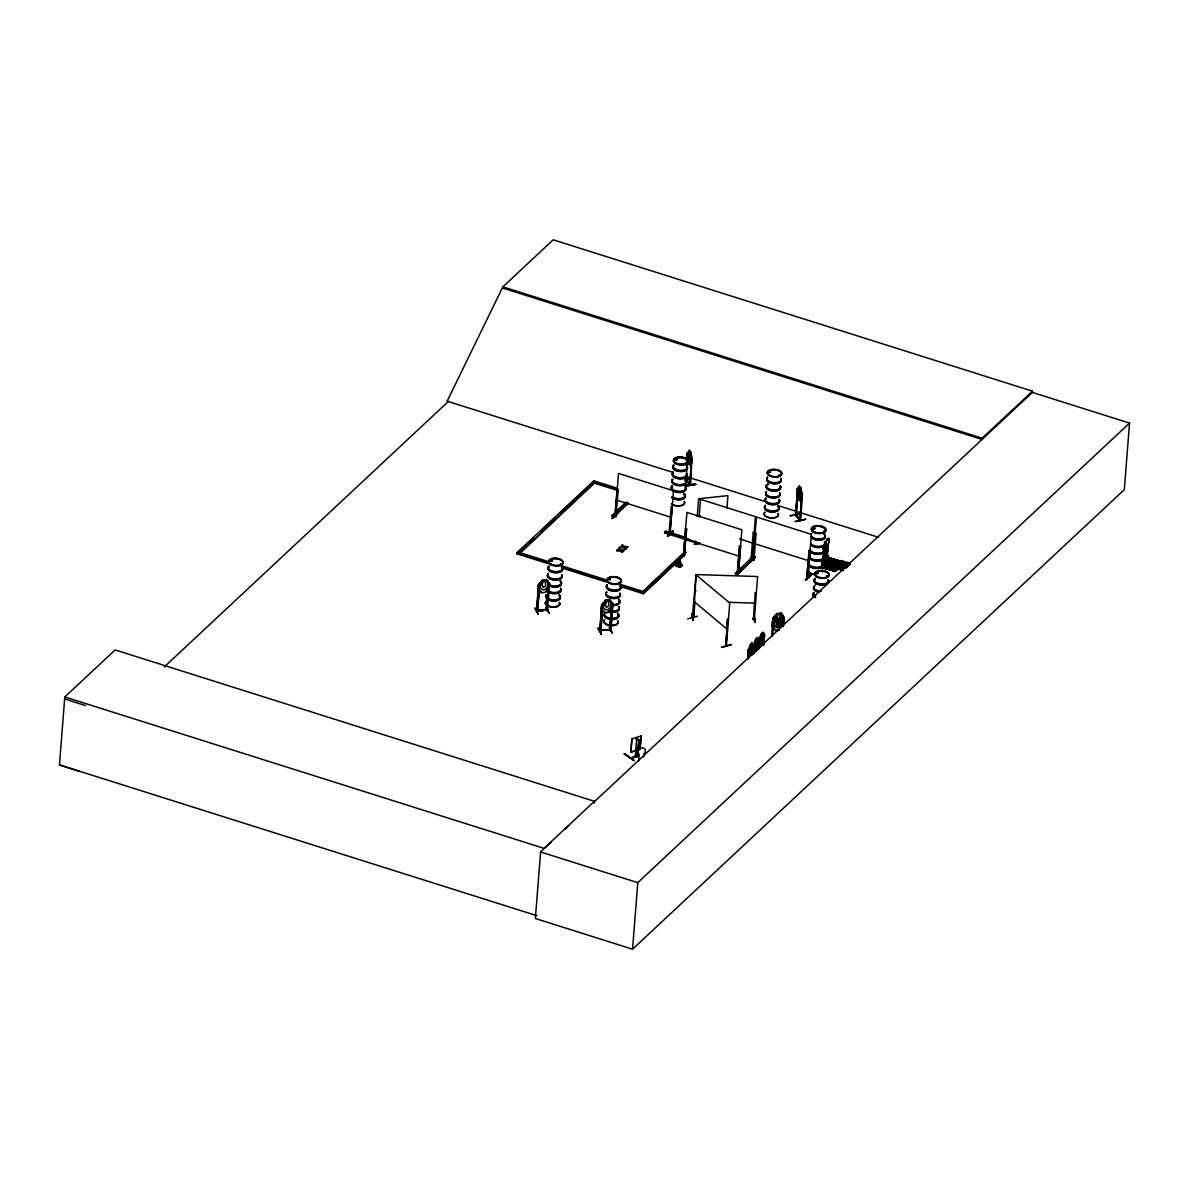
<?xml version="1.0" encoding="UTF-8"?>
<svg xmlns="http://www.w3.org/2000/svg" width="1189" height="1189" viewBox="0 0 1189 1189"><rect width="100%" height="100%" fill="white"/><g stroke="black" fill="none" stroke-linecap="round" stroke-linejoin="round"><path stroke-width="1.5" d="M824.988 554.579L825.671 555.575L825.404 554.787M539.598 584.171L537.547 611.176M638.686 760.886L638.805 753.558A3.864 3.255 -19.1 0 1 639.177 748.862A3.864 3.255 -19.1 0 1 644.542 748.684A3.864 3.255 -19.1 0 1 644.17 753.395L643.665 757.066M687.896 453.291L689.352 450.557M797.21 497.344L795.857 515.714L797.358 488.53L799.35 486.063L798.25 498.756L799.87 500.643L801.906 498.28L799.855 500.51M752.934 645.746L753.767 645.404L752.875 645.315M755.015 643.353L757.155 641.629M763.828 635.312L763.293 644.275M801.728 493.435L800.138 520.708L795.441 515.223M752.786 645.597L752.236 654.604M679.528 562.412C681.639 551.8 673.033 569.65 680.821 565.964L679.722 558.785M825.255 558.087L825.924 545.602A3.864 1.367 -72.8 0 1 826.281 540.891A3.864 1.367 -72.8 0 1 828.703 538.572A3.864 1.367 -72.8 0 1 828.332 543.269L826.964 556.437L825.478 558.146L827.187 556.511L828.555 543.343A3.864 1.367 -72.8 0 0 828.926 538.632A3.864 1.367 -72.8 0 0 826.504 540.95A3.864 1.367 -72.8 0 0 826.132 545.662L825.478 558.146M80.228 771.557L59.45 764.913L64.8 696.977L115.14 649.937L594.411 801.297L594.247 803.244M673.256 472.494L447.153 401.183L502.858 286.846L553.197 239.806L1032.468 391.166L1032.379 392.415L594.485 801.624M548.292 563.705L516.68 553.717L516.739 552.885L593.831 480.846L617.894 488.456M519.801 552.543L517.795 551.904L517.705 552.766L519.727 553.375L594.812 482.437L519.727 553.375M538.112 613.777L534.827 607.951L538.141 614.282M545.29 592.39L549.273 587.767L545.29 592.39L541.5 592.672L538.141 588.793L538.468 584.572L536.596 611.503L538.587 584.587L542.496 580.009L546.286 579.727L549.645 583.606M537.666 611.384L539.643 584.557M545.914 607.46L549.214 613.256M546.286 610.373C546.881 606.866 548.099 612.528 547.475 609.303M546.39 610.566L548.53 583.353M546.658 610.611L547.698 609.496M551.384 841.901L540.609 851.978L535.362 918.503L632.548 949.194L1124.318 489.645L1129.55 423.106L1032.379 392.415M593.831 480.846L593.757 481.679L614.401 488.203M598.067 628.461L601.426 633.692L600.817 634.227M612.513 607.728L608.515 612.35L604.725 612.632L601.366 608.753L601.708 604.532L599.836 631.478L601.708 604.532L605.736 599.969L609.481 599.628L612.885 603.566L609.407 599.746L610.908 603.73L610.656 606.895L608.025 609.63L605.602 609.853L603.403 607.564L605.736 599.969M600.653 631.121L600.98 630.17M602.674 604.161L600.817 631.418L602.793 604.146M628.015 503.423L613.851 516.65L611.859 516.011L626.068 501.951M612.424 518.181L617.596 513.262L611.859 518.493M613.851 516.65L628.074 502.59M617.091 489.779L615.04 516.472L615.976 516.725L618.191 489.898L617.269 489.6M616.214 516.546C613.687 514.198 617.21 518.389 615.412 515.238M609.14 627.435L612.454 633.217L609.303 627.346M612.84 603.507L610.864 630.423L612.721 603.551L611.726 603.715L609.63 630.542L610.715 629.516M616.749 550.656C628.387 548.174 609.006 551.235 620.376 550.715C625.563 555.085 618.785 547.46 622.59 551.993M620.019 550.314C617.254 548.798 619.216 547.014 620.807 549.734C624.909 548.872 625.459 551.473 621.119 550.685M618.533 548.976L618.964 548.055M620.153 547.475C631.79 545.008 612.409 548.055 623.779 547.534C628.966 551.904 622.189 544.28 625.994 548.813M620.376 550.715L616.794 550.091M620.807 549.734L624.344 550.358M623.422 547.133C620.658 545.617 622.62 543.834 624.21 546.554C628.312 545.692 628.847 548.292 624.522 547.52M621.921 545.81L622.367 544.874M622.189 552.365L622.635 551.443M623.779 547.534L620.182 546.91M623.928 550.745L624.388 549.794M627.747 547.178L624.21 546.554M625.592 549.184L626.038 548.263M627.316 547.564L627.792 546.628M624.21 754.034L634.138 760.574L624.73 753.588M641.361 593.088L682.709 553.673L684.715 554.312L643.353 593.727L620.286 586.43M630.824 752.176L631.864 738.874L641.153 735.946L640.113 749.248L630.824 752.176L640.113 749.248M630.973 752.28L631.864 738.874M636.918 739.216L636.591 738.874M637.735 755.669L636.264 754.629L635.312 755.743L637.676 756.501L638.983 739.84L637.512 738.785L636.62 739.082L635.416 755.758L636.204 755.461M636.353 738.815L638.909 740.702L636.546 739.944L636.605 738.726M636.189 755.505L636.769 748.119M637.423 739.707L637.512 738.785M636.784 756.798L638.865 739.855L638.092 740.123M639.964 749.144L641.153 735.946M699.949 542.764L698.924 543.715L664.592 532.865L664.666 532.033L665.677 531.082L686.276 537.591M632.548 949.194L637.78 882.654L1129.55 423.106M665.677 531.082L664.592 532.865M668.114 536.298L673.271 531.349L668.114 536.328L667.579 535.585L672.825 530.74M668.887 533.415L669.154 532.538M669.05 533.534L671.265 506.663L672.201 506.96L669.764 533.757M669.303 533.281L668.946 532.717M670.106 533.564L673.479 490.775L618.533 473.43L614.995 516.398M670.21 533.608L670.284 532.598L669.08 532.509M672.751 530.68L667.534 536.15M680.435 567.123C669.065 562.293 681.594 570.646 682.575 564.894M678.191 563.512L675.694 565.622M689.798 464.854L691.835 462.625L689.813 464.988L688.223 463.101L686.989 457.007L687.45 452.756L686.677 469.358M690.11 484.458L691.552 457.497L690.051 485.053L685.414 479.494L685.696 475.942M686.662 463.517L687.495 452.86M687.881 458.642L685.89 480.059L686.053 475.882M686.202 479.94L685.8 478.394M680.702 557.552L685.949 552.231M680.807 557.151L685.979 552.231M682.709 553.673L684.641 555.144L643.353 593.727M738.473 572.518L737.373 572.429L739.647 545.647L740.569 545.929L738.414 572.756L737.254 572.399L738.592 572.548L741.847 529.759L686.915 512.414L683.422 555.456L685.637 528.585M691.597 457.928L689.947 484.978M686.573 528.867L684.255 555.709L686.573 528.867L685.459 528.748M692.043 457.81L690.467 484.963L685.8 479.375M695.773 484.428L685.191 486.108C699.355 483.982 698.924 482.972 684.998 485.335M696.427 541.931L694.406 544.072M697.23 516.487L698.627 498.741L727.921 495.635L726.955 508.06M699.117 517.066L700.514 499.321L755.446 516.665L752.013 559.662C751.656 558.027 751.537 557.492 751.745 559.647M693.782 616.63L692.429 616.779L692.34 617.819L696.041 574.555L757.586 576.531L754.361 619.514L753.321 619.543L755.268 592.672L756.338 592.895L755.268 592.672M692.905 620.376L692.236 613.955L692.905 620.376L692.191 613.97L691.582 614.49M692.414 617.819L693.425 618.206L696.13 574.926L729.719 603.001L726.42 645.85L725.795 644.289L726.167 644.973M698.924 543.715L698.998 542.883M693.395 618.235L693.9 616.407M694.941 601.753L693.737 617.581L692.607 617.581M687.673 618.845L697.304 616.244M721.426 647.217L731.131 644.468M727.549 618.8L726.018 645.939L727.549 618.8L728.114 619.276M727.876 618.696L725.78 645.315M754.733 556.556L754.747 557.983L737.284 574.317L735.278 573.678L751.463 557.775M736.006 575.06L741.654 570.319L736.481 575.298C735.694 572.043 748.134 564.79 736.006 574.599M737.284 574.317L754.956 557.136M739.647 545.647L737.373 572.429M737.314 571.701L738.295 572.712M750.304 562.278L755.491 556.809L749.516 562.04M750.943 558.34L751.017 559.424L753.246 532.553L754.183 532.835L753.246 532.553M751.389 558.176L752.191 559.484M756.115 533.445L755 533.326L756.115 533.445L753.945 560.272C754.941 557.463 751.745 561.238 753.053 558.771M753.781 560.242L754.198 559.127M751.924 642.699L752.206 649.209L749.709 653.876L749.025 649.253L750.2 644.319L752.072 642.61L748.104 650.086L747.762 654.307L749.189 656.893L751.047 655.184L753.157 649.417L751.076 655.273M747.584 658.959L748.684 649.224L747.94 659.078M748.401 658.632L748.743 649.655M755.283 622.293L754.123 615.976M752.592 654.723L753.306 645.241L751.953 642.565M752.711 654.173L753.365 645.151M753.068 654.277L753.677 644.899L755.818 639.102C760.663 633.915 758.523 647.901 758.121 649.551M753.469 653.905L754.168 644.096M753.945 653.46L755.728 639.147C759.637 634.183 757.794 646.147 756.382 647.633L755.238 648.704L754.302 647.247M756.843 638.612L755.714 646.236L756.977 643.546L756.947 638.642M758.463 640.113L757.452 637.542M757.765 649.447L758.85 640.083M758.686 644.245L757.036 641.584L758.508 644.304L756.486 650.056L759.221 639.727M758.597 649.105L759.816 639.31L758.998 648.733M759.117 648.183L759.816 639.31M759.474 648.302L760.083 638.924L761.257 633.975L763.13 632.266L764.542 634.852L763.635 645.597M764.126 643.948L764.378 634.911M771.616 636.041L772.924 618.102L776.848 613.583L780.697 613.45L784.131 617.463L783.804 621.698L779.702 626.113L775.852 626.246L772.419 622.233L776.491 617.745L780.341 617.611L783.774 621.624L780.252 617.656L779.345 614.104L778.111 614.178L774.411 622.159L774.158 625.325L776.402 627.703L778.869 627.569L781.559 624.938C782.763 623.809 779.984 614.341 780.118 619.499L777.561 621.267L776.491 617.745M772.642 635.996L773.965 617.656M790.313 515.952L800.896 513.618M782.347 626.648L783.016 617.18M783.373 626.588L784.116 617.403M799.974 500.628L798.28 498.667L796.987 492.662L797.433 488.411M805.666 519.311C794.638 521.57 788.56 523.175 805.637 519.221M795.367 515.119L797.878 488.947M796.303 515.654L797.641 497.849M799.246 486.093L800.94 488.04L799.959 500.48M800.093 520.039L801.624 493.153L802.545 493.97L800.554 520.619L795.768 515.03M805.443 579.697C810.378 571.894 814.718 573.44 806.023 579.875L810.705 574.673L806.023 579.86M808.119 577.155L806.796 576.977L809.174 550.225L806.9 577.007L807.836 577.289M823.873 557.567L824.542 554.401L825.003 555.367M824.126 557.656L824.913 556.898C826.816 552.543 822.892 555.337 825.136 553.985M825.939 557.923L825.805 559.647L828.376 557.195L828.51 555.456L826.028 559.112L826.147 557.73M828.124 566.826L826.4 568.699L828.124 566.826C833.073 566.677 825.181 571.433 830.026 567.406M829.996 569.576L831.706 567.926L833.593 568.743M831.899 570.155L833.608 568.52M834.886 568.907L833.147 570.779L834.886 568.907L836.432 570.051M836.61 564.359L834.009 567.168L836.61 564.359C844.814 564.076 831.512 571.82 839.449 565.236M840.608 560.614L838.022 563.423L840.608 560.614C848.812 560.331 835.51 568.089 843.462 561.49M841.975 566.023L839.389 568.832L841.975 566.023L844.799 567.242M842.228 569.709L844.829 566.9M845.988 562.278L843.387 565.087L845.988 562.278C854.192 561.996 840.891 569.754 848.827 563.155M1032.468 391.166L982.129 438.206L982.04 439.454L502.769 288.095M796.422 514.614L795.441 514.153L796.006 514.748M800.108 519.103L800.063 519.043M689.65 483.507L690.081 483.462M678.934 566.261L679.409 558.83L677.15 564.998M823.308 556.883L824.334 547.014L823.353 558.607M827.589 567.421L828.51 568.179M838.052 565.786L836.833 566.677L835.555 565.89M841.738 562.486C837.16 563.274 842.243 559.454 841.723 562.769C837.799 563.764 840.98 559.826 841.901 562.635M824.973 554.862L824.75 554.906M551.681 561.015L551.339 560.272L552.097 561.074M561.698 563.958L560.851 563.675L561.327 564.24M561.461 564.151L560.881 564.374M561.505 563.735L560.703 563.854M560.078 584.869L559.439 584.483M610.373 579.638L608.991 579.028M620.004 582.773L618.934 582.595L619.662 582.224M675.382 459.073L674.876 459.667L676.125 459.727M676.199 459.043C678.86 460.411 673.42 460.678 675.189 459.117M685.429 462.937L686.083 462.729M768.986 471.394L769.149 472.419L770.68 472.003M768.822 471.513L769.892 471.959M779.939 475.214L779.226 475.214M779.285 475.095L780.415 475.08L779.315 474.887M778.557 495.724L778.201 496.408M814.599 528.629C811.166 529.209 814.197 526.207 814.183 528.659M814.926 528.377L813.321 528.273M816.412 573.306L818.181 573.261L816.843 573.767M823.918 531.602L824.245 531.052M816.888 572.563C814.257 573.053 818.731 574.465 817.616 572.637M817.839 573.247L816.739 573.232M818.166 573.41L817.006 572.667M827.172 575.922L826.816 576.65L827.648 576.234M751.314 643.784L750.185 651.409L751.433 648.718L751.418 643.814M756.516 642.833L755.372 650.457L756.635 647.767L756.397 642.803M761.807 633.975L761.242 641.064L762.506 638.374L762.491 633.469L761.911 634.005M678.964 561.52L679.543 558.785M677.953 565.994L679.484 559.068L677.299 565.533M754.212 648.317L755.401 643.368L757.111 641.763L757.408 648.273L756.055 651.854M689.709 451.716L688.773 456.576L689.665 459.43L689.813 451.701M798.934 490.388L799.84 487.356L800.509 492.216M696.769 544.532L694.985 541.604M689.338 450.408L687.896 456.962L689.754 461.941L690.972 460.633L690.928 452.31L689.338 450.408L687.376 452.875M548.486 583.353L549.6 583.858L547.43 610.537L546.494 610.314M798.146 489.452L799.38 486.212M782.971 617.18C785.884 621.713 778.111 602.689 781.886 620.717L779.211 623.348L776.729 623.482L774.5 621.104L776.907 613.687L780.608 613.494M755.268 643.249C752.771 644.096 752.771 654.842 756.472 649.982M762.134 644.928L764.215 639.073L762.134 644.928L760.247 646.548M800.821 514.034L790.076 515.595M821.45 564.998L836.878 569.858L822.669 566.232M606.97 600.519L605.454 604.235L606.405 607.609L608.931 605.751L608.173 600.4L606.999 600.579M777.784 618.399L776.239 622.07L777.22 625.488L779.791 623.72L779.939 621.862L779.018 618.325L777.755 618.325M542.541 580.113L540.163 587.589L542.362 589.878L544.785 589.655L547.43 586.92L547.668 583.754L546.241 579.667M598.037 627.955L601.366 633.707M612.32 518.567L617.418 513.693M836.506 570.23L822.818 565.845M836.774 569.501L835.035 571.523L836.863 569.888M693.024 617.299L692.414 616.853L693.826 617.373M800.36 494.074L799.692 495.085L798.785 492.231M828.287 568.193L827.47 567.51M835.495 565.83L837.814 565.726M838.022 565.949L835.704 566.038M551.191 560.182L549.942 561L551.949 561.074M550.611 560.212L551.696 560.926L550.537 561.223M685.399 462.774L686.157 462.58L685.607 463.086M608.278 579.147L609.184 578.657M824.349 531.23L823.947 531.215M826.608 576.338L827.366 576.056M539.434 584.2L538.647 584.661L542.496 580.009M546.331 609.675L536.507 610.314L546.494 609.363M599.865 630.274L609.675 629.843L599.955 630.229M609.704 629.367L610.819 629.263M611.726 603.715L609.719 630.289M610.715 630.467L609.749 630.527M776.907 613.687L772.909 618.102L773.876 617.983M783.655 621.594C781.604 627.138 774.47 628.164 772.582 622.248M754.435 618.548L753.395 618.548M800.554 519.593L796.348 514.971M822.03 562.858L824.497 559.202L824.363 560.926L821.807 563.393M671.265 506.663L672.023 507.123M669.957 532.776L669.139 532.271M682.768 555.07L685.354 552.617M694.361 544.621L696.858 542.243M683.437 555.426L684.403 555.694M683.393 554.446L684.656 554.55L683.512 554.193M737.462 571.478L738.488 571.775M754.792 556.63L749.62 561.55M735.917 575.119L741.654 570.378M750.081 562.189L755.52 556.809M806.855 576.279L808.208 576.189L806.87 575.996M805.979 579.801L811.195 574.896M813.841 596.536L815.713 594.857L814.004 596.61M164.186 667.029L448.357 401.481L447.227 401.109M516.68 553.717L533.802 537.71M540.505 531.453L555.233 517.691M560.599 512.682L587.381 487.639M590.071 485.142L592.746 482.63M611.859 516.011L624.715 503.987M642.684 591.84L658.676 576.903M663.997 571.939L681.312 555.753M735.278 573.678L741.995 567.391M747.376 562.382L751.403 558.607M764.824 635.075L764.468 634.956C763.16 627.97 758.404 638.597 759.697 639.86M753.811 644.928L754.643 644.587L753.633 644.914M749.1 649.759L748.104 650.086M594.411 801.297L544.072 848.351L64.8 696.977M564.849 829.313L568.892 825.538M827.455 567.703L828.941 567.733M835.599 565.667L837.591 565.592M686.499 463.116L685.919 462.64M814.331 528.615L814.42 527.857M692.548 617.344L693.737 617.641M754.421 618.339L753.127 618.31L753.321 619.514M601.233 634.198L598.008 628.327M675.025 459.236L676.972 459.712M675.724 459.727L676.645 459.95M550.18 560.465L550.997 560.212M609.244 579.37L609.987 579.296M826.979 576.576L827.559 576.041L826.667 576.308M679.632 559.112L680.821 565.964M677.537 564.522L678.384 564.24M636.546 739.944L637.438 739.647M638.686 755.193L630.69 758.121L638.671 755.461M639.087 755.476L631.077 758.404L639.058 755.743M721.782 647.44L731.428 644.795M600.802 631.389L600.029 631.463M828.495 568.357L828.614 567.391M675.679 458.999L676.006 459.355M551.458 560.926L550.953 560.331M814.391 528.704L813.603 528.733M797.893 492.618L799.796 497.582L801.029 496.289L801.282 493.123L800.97 487.966L799.261 486.227M686.989 457.007L688.372 462.997L689.932 464.973M692.043 458.434L690.898 452.4L689.219 450.438M685.444 478.468L686.008 478.498M685.28 479.093L690.868 477.978M685.488 479.256L690.809 478.35L685.369 479.435M689.947 483.67L685.934 479.36M684.953 485.885L695.758 484.354M615.218 516.204L616.095 516.516M752.979 559.737L754.123 560.093L753.217 559.781M737.522 571.255L738.562 571.582M544.948 580.425L543.73 580.544L542.214 584.26L543.18 587.634L545.692 585.776L544.978 580.5M548.56 583.636L549.481 583.65L546.182 579.771M538.766 584.854L539.761 584.765M605.766 600.044L609.452 599.806M601.872 604.621L602.986 604.725M536.551 611.265L542.838 610.685M546.39 610.358L547.505 610.254M536.804 611.488L542.942 610.893M609.63 630.333L610.492 630.215M753.291 619.261L754.212 619.306M754.212 619.543L754.302 618.339M782.957 617.463L784.131 617.463M775.496 630.408L779.345 630.274L775.525 630.467L772.062 626.38L772.761 617.998L773.95 618.042M609.645 579.385L609.258 579.325M609.407 579.682L610.492 579.355L609.719 578.701M817.036 572.726L815.981 573.053L816.932 573.574M624.567 546.955L627.361 547.014M621.163 550.135L623.957 550.195M754.168 616.422L755.327 622.367M692.86 616.318L693.9 616.898M728.337 602.273L755.491 603.135M675.932 460.084L674.995 459.801M769.729 472.36L768.793 472.063M551.146 560.569L550.685 561.193M807.153 575.818L808.015 577.126M683.616 554.178L684.478 555.486L683.259 555.367M690.125 484.072L686.306 479.301M813.989 527.678L814.747 528.079M608.917 579.652L608.515 579.459M825.344 556.155L828.198 557.032M827.41 557.091L850.209 564.091M827.351 557.136L850.15 564.181M826.756 557.329L849.867 564.433M826.712 557.537L849.704 564.567M823.1 557.047L849.318 564.953L823.293 556.853A7.223 3.641 4.5 0 1 818.686 561.149A7.223 3.641 4.5 0 1 809.59 558.28M823.189 558.236L848.173 566.083L825.166 559.053M822.951 558.771L847.831 566.425M822.922 558.993L847.668 566.558M822.788 559.32L847.326 566.9M822.729 559.35L847.281 566.945M823.249 560.584L846.211 567.837M823.204 560.807L846.137 567.911M822.743 561.059L842.362 567.094M822.714 561.282L842.198 567.227M822.58 561.609L841.857 567.569L822.52 561.654M822.461 563.601L843.506 570.096M822.416 563.824L843.67 570.304M822.223 564.181L843.283 570.69M821.525 565.191L836.759 569.843M821.792 566.856L835.51 571.196L821.346 567.539M821.465 567.168L835.287 571.419L821.436 567.316M808.996 550.388L810.11 550.507L807.896 577.349L811.388 534.337L756.457 516.992L752.949 560.034L753.841 560.242M739.454 545.81L740.39 546.108M673.286 531.409L667.624 536.031M752.815 556.526L755.327 557.255M753.291 558.815L754.094 559.098M752.072 559.424L751.047 559.395M502.858 286.846L982.129 438.206M685.667 476.417L765.344 501.58M777.755 505.503L878.686 537.369M592.806 481.798L616.883 489.407M594.47 483.18L618.533 490.775M616.437 500.049L671.384 517.393M739.617 538.944L753.35 543.284M754.361 543.596L809.293 560.955M672.484 534.084L689.65 539.509M611.919 515.179L613.925 515.818M664.666 532.033L693.841 541.248M684.819 539.018L739.751 556.378M735.337 572.845L737.343 573.484M517.765 551.934L549.377 561.921M561.669 565.801L607.326 580.217M619.618 584.096L642.446 591.305M526.474 555.531L542.288 560.524M575.654 571.062L607.252 581.049M619.543 584.929L640.618 591.587M516.739 552.885L548.352 562.873M562.397 567.302L606.301 581.168M620.346 585.597L643.427 592.895M562.338 568.134L606.241 582.001M758.939 644.007L760.366 646.593M754.718 651.721L753.35 649.045M540.609 851.978L637.78 882.654M59.45 764.913L536.952 915.708M64.637 698.924L85.415 705.567M754.807 622.263L754.049 615.932M770.413 471.572L770.026 471.498M680.42 564.493L681.223 565.488M635.372 754.911L637.676 756.501M624.225 753.767L634.138 760.574M694.034 601.53L727.638 629.62M621.966 545.246L623.467 546.583M618.577 548.426L620.063 549.764M622.323 545.439L624.166 547.118M623.809 546.985L625.637 548.634M618.919 548.605L622.233 551.815M538.29 588.808L541.53 592.731M759.83 642.09L760.767 643.531L763.264 638.879L762.981 632.37M695.283 541.084L697.066 544.517L695.238 541.5M608.515 612.35L604.829 612.588L601.53 608.768M546.004 607.311L549.303 613.108M747.822 654.218L749.293 656.923M775.525 630.467L772.211 626.41M756.011 648.094L756.308 650.888L755.669 648.956M800.866 487.98L802.248 494.044M681.074 564.953L679.974 558.904L680.286 563.066M679.811 559.112L679.989 566.246M561.431 566.306A7.223 3.641 4.5 0 1 555.768 571.612A7.223 3.641 4.5 0 1 548.961 565.919M561.728 574.986A7.327 3.686 4.5 0 1 554.208 579.37A7.327 3.686 4.5 0 1 548.263 573.663M562.144 568.446A7.223 3.641 4.5 0 1 554.728 572.771A7.223 3.641 4.5 0 1 548.857 567.153M561.669 574.569A7.223 3.641 4.5 0 1 554.252 578.894A7.223 3.641 4.5 0 1 548.382 573.261M561.907 576.754A7.223 3.641 4.5 0 1 554.148 580.113A7.223 3.641 4.5 0 1 547.653 575.357M561.698 575.357A7.327 3.686 4.5 0 1 554.178 579.742A7.327 3.686 4.5 0 1 548.233 574.034M560.301 580.797A7.238 3.641 4.5 0 1 558.176 585.716A7.238 3.641 4.5 0 1 548.188 584.067M547.178 581.258A7.238 3.641 4.5 0 1 547.802 580.395M561.446 567.094A7.327 3.686 4.5 0 1 555.709 572.459A7.327 3.686 4.5 0 1 548.813 566.692M561.476 566.722A7.327 3.686 4.5 0 1 555.739 572.087A7.327 3.686 4.5 0 1 548.842 566.321M559.261 594.99A7.327 3.686 4.5 0 1 553.509 600.356A7.327 3.686 4.5 0 1 546.613 594.589M560.495 589.387A7.223 3.641 4.5 0 1 554.966 593.772A7.223 3.641 4.5 0 1 546.435 589.878M559.202 594.589A7.223 3.641 4.5 0 1 554.475 599.88A7.223 3.641 4.5 0 1 546.108 595.05M559.112 595.823A7.223 3.641 4.5 0 1 557.745 600.49A7.223 3.641 4.5 0 1 548.248 599.88M547.014 599.078A7.223 3.641 4.5 0 1 546.643 595.421M559.424 602.466A7.179 3.612 4.5 0 1 552.053 606.762A7.179 3.612 4.5 0 1 546.227 601.173M559.231 595.377A7.327 3.686 4.5 0 1 553.48 600.742A7.327 3.686 4.5 0 1 546.583 594.961M559.439 602.882A7.238 3.641 4.5 0 1 552.023 607.207A7.238 3.641 4.5 0 1 546.137 601.575M560.658 588.57A7.327 3.686 4.5 0 1 555.962 592.954A7.327 3.686 4.5 0 1 546.747 590.041M560.599 588.154A7.223 3.641 4.5 0 1 555.976 592.464A7.223 3.641 4.5 0 1 546.881 589.595M560.628 588.941A7.327 3.686 4.5 0 1 555.932 593.326A7.327 3.686 4.5 0 1 546.717 590.413M560.257 581.332A7.238 3.641 4.5 0 1 558.146 586.251A7.238 3.641 4.5 0 1 548.144 584.602M559.469 602.615A7.238 3.641 4.5 0 1 552.038 606.955A7.238 3.641 4.5 0 1 546.167 601.307M620.093 593.415A7.327 3.686 4.5 0 1 612.573 597.799A7.327 3.686 4.5 0 1 606.628 592.092M619.707 585.984A7.223 3.641 4.5 0 1 614.044 591.275A7.223 3.641 4.5 0 1 607.237 585.582M620.034 592.999A7.223 3.641 4.5 0 1 612.617 597.324A7.223 3.641 4.5 0 1 606.747 591.691M619.93 594.232A7.223 3.641 4.5 0 1 612.513 598.557A7.223 3.641 4.5 0 1 606.658 592.925M618.666 599.226A7.238 3.641 4.5 0 1 613.004 604.532M605.751 601.589A7.238 3.641 4.5 0 1 605.543 599.687M620.063 593.787A7.327 3.686 4.5 0 1 612.543 598.171A7.327 3.686 4.5 0 1 606.598 592.464M619.826 585.523A7.327 3.686 4.5 0 1 614.074 590.888A7.327 3.686 4.5 0 1 607.178 585.122M619.855 585.151A7.327 3.686 4.5 0 1 614.104 590.517A7.327 3.686 4.5 0 1 607.207 584.75M619.796 584.75A7.223 3.641 4.5 0 1 615.07 590.041A7.223 3.641 4.5 0 1 606.702 585.211M618.652 599.538A7.238 3.641 4.5 0 1 612.974 604.844M605.721 601.902A7.238 3.641 4.5 0 1 605.528 599.999M617.626 613.42A7.327 3.686 4.5 0 1 612.825 618.785A7.327 3.686 4.5 0 1 604.339 613.896M617.567 613.019A7.223 3.641 4.5 0 1 612.84 618.31A7.223 3.641 4.5 0 1 604.473 613.479M617.477 614.252A7.223 3.641 4.5 0 1 612.751 619.543A7.223 3.641 4.5 0 1 604.384 614.713M617.79 620.896A7.179 3.612 4.5 0 1 610.418 625.191A7.179 3.612 4.5 0 1 604.592 619.603M617.596 613.806A7.327 3.686 4.5 0 1 612.796 619.172A7.327 3.686 4.5 0 1 604.309 614.267M617.819 621.312A7.238 3.641 4.5 0 1 610.388 625.637A7.238 3.641 4.5 0 1 604.517 620.004M618.548 600.163A7.179 3.612 4.5 0 1 612.915 605.409A7.193 3.626 4.5 0 0 618.562 600.163M618.622 599.776A7.238 3.641 4.5 0 1 612.959 605.082M605.706 602.139A7.238 3.641 4.5 0 1 605.513 600.237M618.964 606.583A7.223 3.641 4.5 0 1 616.794 610.358A7.223 3.641 4.5 0 1 608.842 610.358M618.86 607.817A7.223 3.641 4.5 0 1 616.69 611.592A7.223 3.641 4.5 0 1 608.738 611.592M618.993 607.386A7.327 3.686 4.5 0 1 616.794 611.205A7.327 3.686 4.5 0 1 608.723 611.205M619.023 606.999A7.327 3.686 4.5 0 1 616.823 610.819A7.327 3.686 4.5 0 1 608.753 610.834M617.834 621.059A7.238 3.641 4.5 0 1 610.403 625.384A7.238 3.641 4.5 0 1 604.532 619.751M828.287 579.563A7.208 3.626 4.5 0 1 820.886 583.873A7.208 3.626 4.5 0 1 815.045 578.255M819.325 591.572A7.327 3.686 4.5 0 1 813.692 586.861M821.257 591.275A7.208 3.626 4.5 0 1 813.841 586.459M814.465 585.597A7.208 3.626 4.5 0 1 815.52 584.884M828.213 580.782A7.223 3.641 4.5 0 1 820.796 585.107A7.223 3.641 4.5 0 1 814.926 579.489M819.28 592.33A7.223 3.641 4.5 0 1 813.722 587.693M815.535 596.997A7.179 3.612 4.5 0 1 813.945 592.583A7.238 3.641 4.5 0 0 815.476 597.19M819.295 591.959A7.327 3.686 4.5 0 1 813.662 587.247M828.332 580.351A7.327 3.686 4.5 0 1 820.811 584.735A7.327 3.686 4.5 0 1 814.866 579.028M828.361 579.979A7.327 3.686 4.5 0 1 820.841 584.364A7.327 3.686 4.5 0 1 814.896 578.657M815.461 597.443A7.238 3.641 4.5 0 1 813.856 592.984M814.227 597.309A7.179 3.612 4.5 0 1 813.856 593.668M815.431 597.74A7.238 3.641 4.5 0 1 813.826 593.266M686.291 465.092A7.223 3.641 4.5 0 1 680.628 470.383A7.223 3.641 4.5 0 1 673.821 464.691M686.573 473.757A7.327 3.686 4.5 0 1 679.068 478.141A7.327 3.686 4.5 0 1 673.123 472.434M687.004 467.232A7.223 3.641 4.5 0 1 679.588 471.557A7.223 3.641 4.5 0 1 673.717 465.925M686.514 473.341A7.223 3.641 4.5 0 1 679.097 477.666A7.223 3.641 4.5 0 1 673.242 472.033M686.766 475.526A7.223 3.641 4.5 0 1 678.072 478.766A7.223 3.641 4.5 0 1 673.137 473.267M672.112 479.866A7.179 3.612 4.5 0 0 680.42 484.666A7.179 3.612 4.5 0 0 685.117 479.405A7.238 3.641 4.5 0 1 679.484 484.874A7.238 3.641 4.5 0 1 672.662 479.167M686.543 474.129A7.327 3.686 4.5 0 1 679.038 478.513A7.327 3.686 4.5 0 1 673.093 472.806M686.306 465.865A7.327 3.686 4.5 0 1 680.569 471.23A7.327 3.686 4.5 0 1 673.658 465.464M686.335 465.493A7.327 3.686 4.5 0 1 680.598 470.859A7.327 3.686 4.5 0 1 673.687 465.092M685.132 479.88A7.238 3.641 4.5 0 1 679.454 485.186A7.238 3.641 4.5 0 1 672.647 479.479M685.444 486.925A7.223 3.641 4.5 0 1 678.027 491.25A7.223 3.641 4.5 0 1 672.171 485.617M685.354 488.159A7.223 3.641 4.5 0 1 677.938 492.484A7.223 3.641 4.5 0 1 672.067 486.851M684.061 493.361A7.223 3.641 4.5 0 1 681.951 498.28A7.223 3.641 4.5 0 1 671.978 496.63M685.473 487.728A7.327 3.686 4.5 0 1 677.968 492.112A7.327 3.686 4.5 0 1 672.023 486.405M685.503 487.341A7.327 3.686 4.5 0 1 677.998 491.726A7.327 3.686 4.5 0 1 672.053 486.019M685.042 480.505A7.179 3.612 4.5 0 1 679.409 485.766A7.179 3.612 4.5 0 1 672.647 480.103M685.117 480.103A7.238 3.641 4.5 0 1 679.439 485.394A7.238 3.641 4.5 0 1 672.617 479.702M683.957 494.594A7.223 3.641 4.5 0 1 681.847 499.514A7.223 3.641 4.5 0 1 671.874 497.864M684.329 501.401A7.238 3.641 4.5 0 1 680.569 505.593A7.238 3.641 4.5 0 1 671.399 503.764M684.076 494.148A7.327 3.686 4.5 0 1 681.936 499.127A7.327 3.686 4.5 0 1 671.83 497.463M684.106 493.777A7.327 3.686 4.5 0 1 682.739 498.503A7.327 3.686 4.5 0 1 673.093 497.879M684.299 501.654A7.238 3.641 4.5 0 1 680.554 505.86A7.238 3.641 4.5 0 1 671.384 504.017M824.23 533.757A7.208 3.626 4.5 0 1 821.302 538.855A7.208 3.626 4.5 0 1 811.359 536.105M811.151 534.218A7.208 3.626 4.5 0 1 811.775 533.356M824.958 535.897A7.223 3.641 4.5 0 1 819.414 540.282A7.223 3.641 4.5 0 1 810.898 536.388M824.467 542.006A7.223 3.641 4.5 0 1 819.845 546.331A7.223 3.641 4.5 0 1 810.764 543.462M823.085 548.084A7.193 3.626 4.5 0 1 819.295 553.286A7.193 3.626 4.5 0 1 809.902 549.481A7.238 3.641 4.5 0 0 819.295 553.465A7.238 3.641 4.5 0 0 823.115 548.218M824.289 534.158A7.327 3.686 4.5 0 1 821.317 539.33A7.327 3.686 4.5 0 1 811.21 536.551M811.017 534.634A7.327 3.686 4.5 0 1 811.641 533.757M824.705 544.19A7.208 3.626 4.5 0 1 818.835 547.609A7.208 3.626 4.5 0 1 810.675 544.681M824.497 542.793A7.327 3.686 4.5 0 1 819.816 547.178A7.327 3.686 4.5 0 1 810.601 544.265M824.527 542.422A7.327 3.686 4.5 0 1 819.845 546.806A7.327 3.686 4.5 0 1 810.63 543.893M824.259 534.545A7.327 3.686 4.5 0 1 821.287 539.717A7.327 3.686 4.5 0 1 811.18 536.923M823.085 548.486A7.238 3.641 4.5 0 1 820.142 553.584A7.238 3.641 4.5 0 1 810.17 550.834M822.06 562.442A7.327 3.686 4.5 0 1 816.323 567.807A7.327 3.686 4.5 0 1 809.427 562.025M822.015 562.025A7.223 3.641 4.5 0 1 817.289 567.316A7.223 3.641 4.5 0 1 808.921 562.486M821.896 563.259A7.208 3.626 4.5 0 1 818.091 568.476A7.208 3.626 4.5 0 1 808.683 564.671M813.915 574.287A7.238 3.641 4.5 0 1 808.193 570.571M822.268 570.081A7.238 3.641 4.5 0 1 822.476 571.968M822.03 562.813A7.327 3.686 4.5 0 1 816.293 568.179A7.327 3.686 4.5 0 1 809.397 562.412M823.457 556.006A7.327 3.686 4.5 0 1 818.775 560.391A7.327 3.686 4.5 0 1 809.56 557.478M823.383 555.59A7.208 3.626 4.5 0 1 818.775 559.9A7.208 3.626 4.5 0 1 809.709 557.047M822.981 549.169A7.179 3.612 4.5 0 1 820.068 554.237A7.179 3.612 4.5 0 1 810.17 551.503M823.427 556.393A7.327 3.686 4.5 0 1 818.745 560.762A7.327 3.686 4.5 0 1 809.531 557.864M823.07 548.768A7.238 3.641 4.5 0 1 820.128 553.866A7.238 3.641 4.5 0 1 810.14 551.116M813.885 574.525A7.238 3.641 4.5 0 1 808.52 571.775M822.253 570.319A7.238 3.641 4.5 0 1 822.595 571.27M780.207 486.851A7.208 3.626 4.5 0 1 773.742 491.22A7.208 3.626 4.5 0 1 766.325 486.405M766.95 485.543A7.208 3.626 4.5 0 1 768.02 484.83M780.876 478.275A7.208 3.626 4.5 0 1 773.474 482.585A7.208 3.626 4.5 0 1 767.633 476.967M780.37 486.033A7.327 3.686 4.5 0 1 771.914 490.284A7.327 3.686 4.5 0 1 767.99 483.982M780.341 486.405A7.327 3.686 4.5 0 1 771.884 490.671A7.327 3.686 4.5 0 1 767.96 484.354M780.801 479.494A7.223 3.641 4.5 0 1 773.385 483.819A7.223 3.641 4.5 0 1 767.514 478.201M780.311 485.617A7.223 3.641 4.5 0 1 772.895 489.942A7.223 3.641 4.5 0 1 767.039 484.309M779.761 492.751A7.238 3.641 4.5 0 1 772.33 497.076A7.238 3.641 4.5 0 1 766.459 491.443M780.92 479.063A7.327 3.686 4.5 0 1 773.4 483.447A7.327 3.686 4.5 0 1 767.455 477.74M780.95 478.691A7.327 3.686 4.5 0 1 773.43 483.076A7.327 3.686 4.5 0 1 767.485 477.369M779.746 493.063A7.238 3.641 4.5 0 1 772.315 497.388A7.238 3.641 4.5 0 1 766.444 491.756M779.226 499.202A7.208 3.626 4.5 0 1 771.824 503.512A7.208 3.626 4.5 0 1 765.984 497.894M777.903 506.038A7.327 3.686 4.5 0 1 772.166 511.404A7.327 3.686 4.5 0 1 765.27 505.637M779.494 501.386A7.223 3.641 4.5 0 1 772.672 504.82A7.223 3.641 4.5 0 1 765.092 500.926M765.24 499.989A7.223 3.641 4.5 0 1 765.865 499.127M777.859 505.637A7.223 3.641 4.5 0 1 772.196 510.928A7.223 3.641 4.5 0 1 765.389 505.236M778.557 507.777A7.208 3.626 4.5 0 1 771.156 512.087A7.208 3.626 4.5 0 1 765.3 506.469M778.096 513.499A7.193 3.626 4.5 0 1 770.71 517.809A7.193 3.626 4.5 0 1 764.869 512.206M777.874 506.425A7.327 3.686 4.5 0 1 772.137 511.79A7.327 3.686 4.5 0 1 765.24 506.024M779.271 499.989A7.327 3.686 4.5 0 1 771.765 504.374A7.327 3.686 4.5 0 1 765.82 498.667M779.3 499.618A7.327 3.686 4.5 0 1 771.795 504.002A7.327 3.686 4.5 0 1 765.85 498.295M779.672 493.673A7.208 3.626 4.5 0 1 772.27 497.983A7.208 3.626 4.5 0 1 766.415 492.365M779.716 493.286A7.238 3.641 4.5 0 1 772.3 497.626A7.238 3.641 4.5 0 1 766.415 491.978M778.111 513.678A7.238 3.641 4.5 0 1 770.695 518.018A7.238 3.641 4.5 0 1 764.809 512.37M824.601 542.184A3.864 1.367 -72.8 0 1 824.542 547.074M780.579 626.677L779.568 626.826L778.052 624.24L775.109 627.079L777.428 623.66L775.718 620.599L778.096 622.991L780.965 620.316L778.721 623.616L780.579 626.677M699.236 515.491L700.172 515.788L699.236 515.491M695.803 590.755L694.762 590.725L695.803 590.755M842.421 569.278L821.376 562.783L842.406 569.323M551.042 564.24A7.238 3.641 4.5 0 0 562.932 562.977A7.238 3.641 4.5 0 0 553.628 558.206A7.238 3.641 4.5 0 0 551.042 564.24M551.027 564.82A7.179 3.612 4.5 0 0 562.828 563.571A7.179 3.612 4.5 0 0 553.598 558.845A7.179 3.612 4.5 0 0 551.027 564.82M551.027 564.448A7.238 3.641 4.5 0 0 562.917 563.2A7.238 3.641 4.5 0 0 553.613 558.414A7.238 3.641 4.5 0 0 551.027 564.448M558.161 585.969A7.238 3.641 4.5 0 0 560.287 581.035A7.238 3.641 4.5 0 1 558.161 586.028A7.238 3.641 4.5 0 1 548.159 584.364A7.238 3.641 4.5 0 0 558.161 585.969M558.072 586.608A7.179 3.612 4.5 0 0 560.985 582.625A7.193 3.626 4.5 0 1 558.087 586.623A7.193 3.626 4.5 0 1 549.377 585.776A7.179 3.612 4.5 0 0 558.072 586.608M609.407 582.669A7.238 3.641 4.5 0 0 621.297 581.406A7.238 3.641 4.5 0 0 612.008 576.635A7.238 3.641 4.5 0 0 609.407 582.669M609.392 583.264A7.179 3.612 4.5 0 0 621.193 582.016A7.179 3.612 4.5 0 0 611.978 577.274A7.179 3.612 4.5 0 0 609.392 583.264M609.392 582.907A7.238 3.641 4.5 0 0 621.282 581.659A7.238 3.641 4.5 0 0 611.978 576.888A7.238 3.641 4.5 0 0 609.392 582.907M605.528 600.623A7.179 3.612 4.5 0 0 605.736 602.496A7.193 3.626 4.5 0 1 605.513 600.623M817.14 576.546A7.193 3.626 4.5 0 0 828.956 575.298A7.193 3.626 4.5 0 0 819.711 570.557A7.193 3.626 4.5 0 0 817.14 576.546M817.096 577.155A7.179 3.612 4.5 0 0 828.896 575.907A7.179 3.612 4.5 0 0 819.667 571.181A7.179 3.612 4.5 0 0 817.096 577.155M817.081 576.814A7.238 3.641 4.5 0 0 828.986 575.565A7.238 3.641 4.5 0 0 819.682 570.779A7.238 3.641 4.5 0 0 817.081 576.814M675.902 463.011A7.238 3.641 4.5 0 0 687.792 461.748A7.238 3.641 4.5 0 0 678.488 456.977A7.238 3.641 4.5 0 0 675.902 463.011M675.887 463.606A7.179 3.612 4.5 0 0 687.688 462.358A7.193 3.626 4.5 0 0 678.458 457.602A7.193 3.626 4.5 0 0 675.872 463.591A7.193 3.626 4.5 0 0 687.703 462.343A7.179 3.612 4.5 0 0 678.458 457.616A7.179 3.612 4.5 0 0 675.887 463.606M675.872 463.249A7.238 3.641 4.5 0 0 687.777 461.986A7.238 3.641 4.5 0 0 678.473 457.215A7.238 3.641 4.5 0 0 675.872 463.249M813.841 531.676A7.238 3.641 4.5 0 0 825.746 530.413A7.238 3.641 4.5 0 0 816.442 525.642A7.238 3.641 4.5 0 0 813.841 531.676M813.826 532.286A7.193 3.626 4.5 0 0 825.656 531.037A7.193 3.626 4.5 0 0 816.412 526.266A7.193 3.626 4.5 0 0 813.826 532.256A7.193 3.626 4.5 0 0 825.656 531.007A7.193 3.626 4.5 0 0 816.412 526.281A7.193 3.626 4.5 0 0 813.826 532.286M813.826 531.899A7.238 3.641 4.5 0 0 825.731 530.636A7.238 3.641 4.5 0 0 816.427 525.865A7.238 3.641 4.5 0 0 813.826 531.899M769.669 475.496A7.238 3.641 4.5 0 0 781.574 474.248A7.238 3.641 4.5 0 0 772.27 469.477A7.238 3.641 4.5 0 0 769.669 475.496M769.684 475.868A7.179 3.612 4.5 0 0 781.485 474.619A7.179 3.612 4.5 0 0 772.256 469.893A7.179 3.612 4.5 0 0 769.684 475.868M769.669 475.526A7.238 3.641 4.5 0 0 781.574 474.262A7.238 3.641 4.5 0 0 772.27 469.492A7.238 3.641 4.5 0 0 769.669 475.526"/></g></svg>
